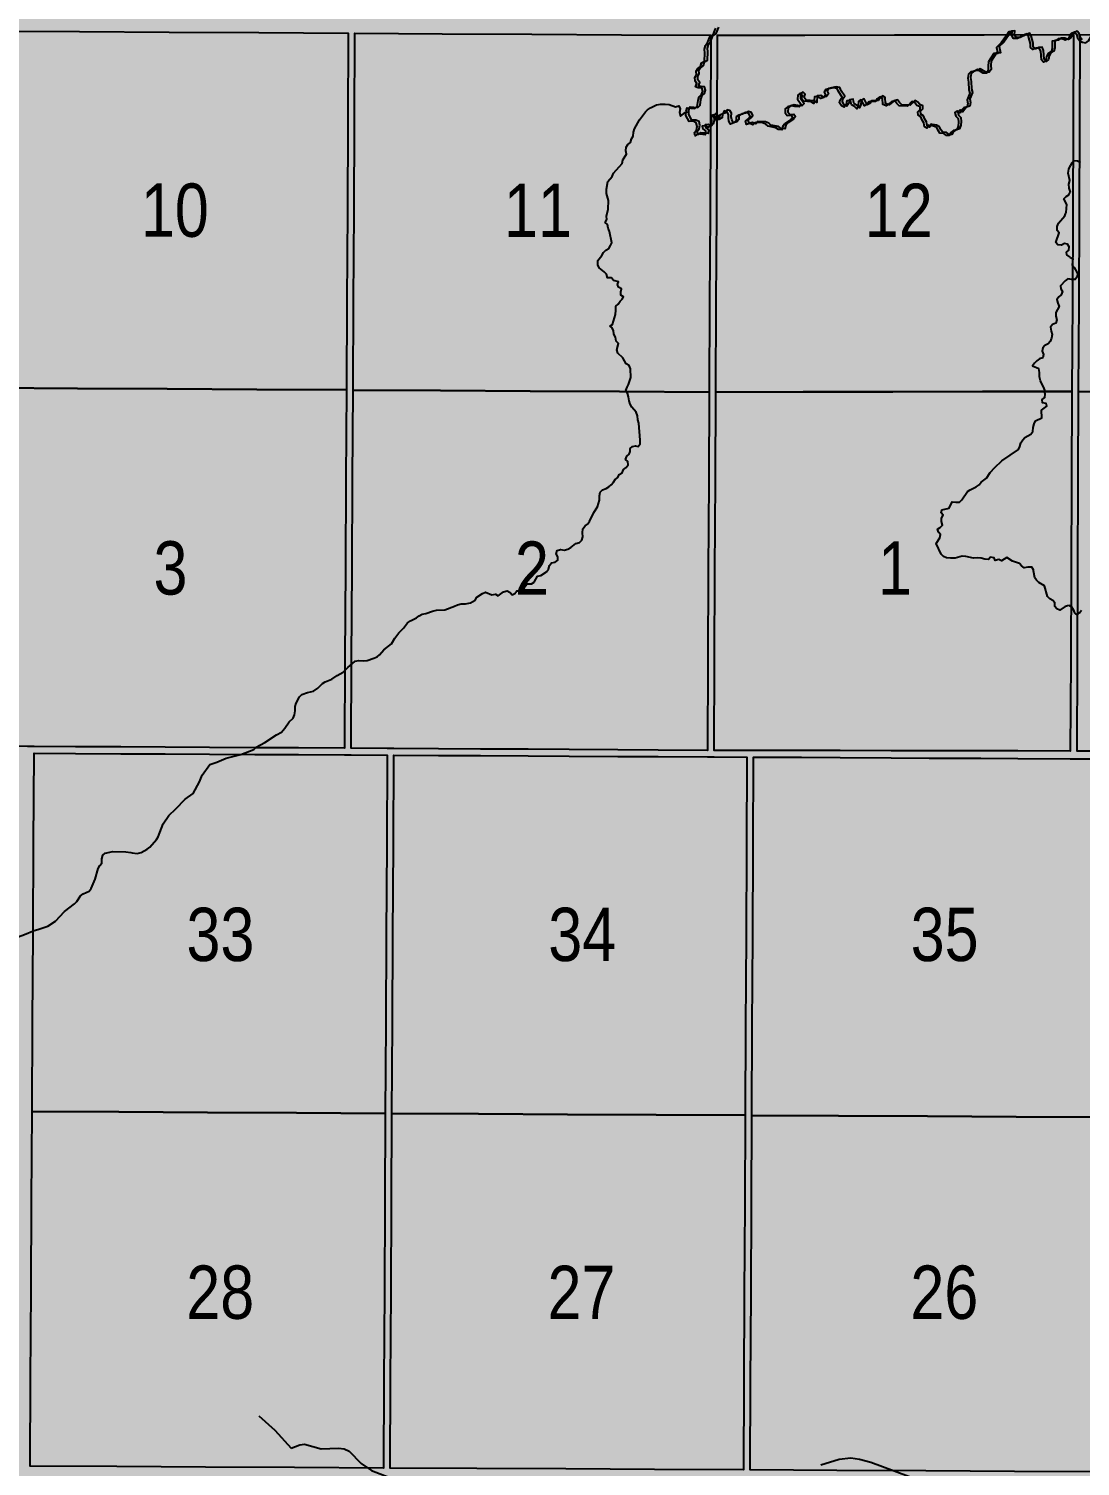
# Model space of a CAD drawing. Extents: x 403018 to 417191, y 6033193 to 6042673.
# Drawn here: x 413872.7 to 414030.5, y 6036837.3 to 6037053 of the extents above; entities that cross this region are included whole.
import ezdxf

# ---------------------------------------------------------------- set-up
doc = ezdxf.new("R2010")
doc.units = 0
doc.header["$LTSCALE"] = 5
doc.linetypes.add('DASHED2', pattern=[9.525, 6.35, -3.175])
for name, color, linetype in [('Quarters', 8, 'Continuous'), ('RoadSeg', 57, 'DASHED2'), ('T-CREEK', 160, 'Continuous'), ('T-WATER', 160, 'Continuous')]:
    doc.layers.add(name, color=color, linetype=linetype)
doc.layers.add('ROUTE-MAP-BACKGROUND-H', color=7, linetype='Continuous', true_color=0xf0ebff)
doc.styles.add('120', font='ARIALN.TTF', dxfattribs={"height": 13})

msp = doc.modelspace()

# ---------------------------------------------------------------- hatches: boundary and pattern name
at = {"layer": 'ROUTE-MAP-BACKGROUND-H'}
h = msp.add_hatch(color=256, dxfattribs=at)
h.dxf.hatch_style = 1
h.paths.add_polyline_path([(412923.423, 6037807.465), (416092.9, 6037807.465), (416092.9, 6035965.758), (412923.423, 6035965.758)])

# ---------------------------------------------------------------- linework, layer by layer
at = {"layer": 'Quarters'}
for points in [[(413920.419, 6037012.21), (413920.348, 6036998.822), (413906.9, 6036998.9), (413893.451, 6036998.978), (413880.003, 6036999.056), (413866.889, 6036999.132), (413866.965, 6037012.52), (413867.041, 6037025.907), (413867.117, 6037039.295), (413867.193, 6037052.683), (413880.301, 6037052.607), (413893.745, 6037052.529), (413907.189, 6037052.451), (413920.632, 6037052.373), (413920.561, 6037038.985), (413920.49, 6037025.598), (413920.419, 6037012.21)], [(413974.877, 6037011.894), (413974.811, 6036998.507), (413961.363, 6036998.585), (413947.914, 6036998.663), (413934.466, 6036998.74), (413921.352, 6036998.816), (413921.423, 6037012.204), (413921.494, 6037025.592), (413921.565, 6037038.979), (413921.636, 6037052.367), (413934.745, 6037052.291), (413948.189, 6037052.213), (413961.632, 6037052.135), (413975.076, 6037052.057), (413975.01, 6037038.67), (413974.943, 6037025.282), (413974.877, 6037011.894)], [(413988.929, 6036998.534), (413975.815, 6036998.509), (413975.881, 6037011.896), (413975.948, 6037025.284), (413976.014, 6037038.672), (413976.08, 6037052.059), (413989.189, 6037052.084), (414002.633, 6037052.11), (414016.077, 6037052.136), (414029.52, 6037052.161), (414029.459, 6037038.774), (414029.398, 6037025.386), (414029.336, 6037011.999), (414029.275, 6036998.611), (414015.826, 6036998.586), (414002.378, 6036998.56), (413988.929, 6036998.534)], [(414043.493, 6036998.56), (414030.279, 6036998.608), (414030.341, 6037011.995), (414030.402, 6037025.383), (414030.463, 6037038.77), (414030.525, 6037052.158), (414043.733, 6037052.11), (414057.277, 6037052.061), (414070.821, 6037052.012), (414084.365, 6037051.963), (414084.308, 6037038.576), (414084.252, 6037025.188), (414084.195, 6037011.8), (414084.138, 6036998.413), (414070.59, 6036998.462), (414057.041, 6036998.511), (414043.493, 6036998.56)], [(413920.134, 6036958.549), (413920.062, 6036945.052), (413913.138, 6036945.092), (413906.609, 6036945.13), (413899.803, 6036945.169), (413893.156, 6036945.207), (413886.467, 6036945.246), (413879.703, 6036945.285), (413873.467, 6036945.321), (413872.462, 6036945.327), (413866.584, 6036945.361), (413866.661, 6036958.859), (413866.737, 6036972.356), (413866.813, 6036985.744), (413866.889, 6036999.132), (413880.003, 6036999.056), (413893.451, 6036998.978), (413906.9, 6036998.9), (413920.348, 6036998.822), (413920.277, 6036985.434), (413920.206, 6036972.047), (413920.134, 6036958.549)], [(413974.611, 6036958.234), (413974.544, 6036944.737), (413967.148, 6036944.78), (413961.091, 6036944.815), (413953.813, 6036944.857), (413947.638, 6036944.893), (413940.478, 6036944.934), (413934.185, 6036944.97), (413927.477, 6036945.009), (413926.473, 6036945.015), (413921.066, 6036945.046), (413921.138, 6036958.544), (413921.21, 6036972.041), (413921.281, 6036985.429), (413921.352, 6036998.816), (413934.466, 6036998.74), (413947.914, 6036998.663), (413961.363, 6036998.585), (413974.811, 6036998.507), (413974.745, 6036985.119), (413974.678, 6036971.731), (413974.611, 6036958.234)], [(413980.484, 6036944.726), (413975.549, 6036944.735), (413975.616, 6036958.234), (413975.683, 6036971.733), (413975.749, 6036985.121), (413975.815, 6036998.509), (413988.929, 6036998.534), (414002.378, 6036998.56), (414015.826, 6036998.586), (414029.275, 6036998.611), (414029.213, 6036985.224), (414029.152, 6036971.836), (414029.09, 6036958.238), (414029.027, 6036944.64), (414021.16, 6036944.654), (414015.574, 6036944.664), (414007.824, 6036944.678), (414002.121, 6036944.688), (413994.489, 6036944.702), (413988.667, 6036944.712), (413981.488, 6036944.725), (413980.484, 6036944.726)], [(414034.495, 6036944.62), (414030.032, 6036944.637), (414030.094, 6036958.235), (414030.156, 6036971.833), (414030.218, 6036985.22), (414030.279, 6036998.608), (414043.493, 6036998.56), (414057.041, 6036998.511), (414070.59, 6036998.462), (414084.138, 6036998.413), (414084.082, 6036985.025), (414084.025, 6036971.637), (414083.968, 6036958.039), (414083.91, 6036944.441), (414075.171, 6036944.473), (414070.357, 6036944.49), (414061.836, 6036944.521), (414056.804, 6036944.539), (414048.5, 6036944.57), (414043.25, 6036944.589), (414035.5, 6036944.617), (414034.495, 6036944.62)], [(413886.165, 6036890.468), (413873.16, 6036890.538), (413873.235, 6036903.925), (413873.31, 6036917.313), (413873.385, 6036930.81), (413873.461, 6036944.308), (413879.697, 6036944.274), (413886.462, 6036944.238), (413893.15, 6036944.202), (413899.797, 6036944.167), (413906.604, 6036944.13), (413913.132, 6036944.095), (413920.057, 6036944.058), (413921.061, 6036944.053), (413926.468, 6036944.024), (413926.397, 6036930.527), (413926.326, 6036917.029), (413926.256, 6036903.642), (413926.186, 6036890.255), (413912.845, 6036890.326), (413899.505, 6036890.397), (413886.165, 6036890.468)], [(413980.281, 6036903.353), (413980.216, 6036889.966), (413966.876, 6036890.037), (413953.536, 6036890.109), (413940.195, 6036890.18), (413927.19, 6036890.249), (413927.26, 6036903.637), (413927.33, 6036917.024), (413927.401, 6036930.521), (413927.472, 6036944.018), (413934.18, 6036943.982), (413940.473, 6036943.949), (413947.633, 6036943.91), (413953.808, 6036943.877), (413961.086, 6036943.838), (413967.144, 6036943.806), (413974.539, 6036943.766), (413975.544, 6036943.761), (413980.479, 6036943.734), (413980.413, 6036930.237), (413980.347, 6036916.74), (413980.281, 6036903.353)], [(414034.307, 6036903.064), (414034.246, 6036889.677), (414020.906, 6036889.749), (414007.566, 6036889.82), (413994.226, 6036889.891), (413981.22, 6036889.961), (413981.286, 6036903.348), (413981.351, 6036916.735), (413981.417, 6036930.232), (413981.483, 6036943.729), (413988.662, 6036943.691), (413994.484, 6036943.659), (414002.115, 6036943.619), (414007.819, 6036943.588), (414015.569, 6036943.546), (414021.155, 6036943.517), (414029.022, 6036943.474), (414030.026, 6036943.469), (414034.49, 6036943.445), (414034.429, 6036929.948), (414034.368, 6036916.451), (414034.307, 6036903.064)], [(413885.871, 6036837.253), (413872.861, 6036837.323), (413872.934, 6036850.375), (413873.009, 6036863.763), (413873.085, 6036877.15), (413873.16, 6036890.538), (413886.165, 6036890.468), (413899.505, 6036890.397), (413912.845, 6036890.326), (413926.186, 6036890.255), (413926.115, 6036876.867), (413926.045, 6036863.48), (413925.975, 6036850.092), (413925.906, 6036837.04), (413912.561, 6036837.111), (413899.216, 6036837.182), (413885.871, 6036837.253)], [(413980.02, 6036849.804), (413979.956, 6036836.752), (413966.611, 6036836.823), (413953.266, 6036836.894), (413939.921, 6036836.966), (413926.911, 6036837.035), (413926.979, 6036850.087), (413927.049, 6036863.475), (413927.12, 6036876.862), (413927.19, 6036890.249), (413940.195, 6036890.18), (413953.536, 6036890.109), (413966.876, 6036890.037), (413980.216, 6036889.966), (413980.151, 6036876.579), (413980.085, 6036863.192), (413980.02, 6036849.804)], [(414034.065, 6036849.516), (414034.005, 6036836.464), (414020.66, 6036836.535), (414007.315, 6036836.607), (413993.97, 6036836.678), (413980.96, 6036836.747), (413981.024, 6036849.799), (413981.089, 6036863.186), (413981.155, 6036876.574), (413981.22, 6036889.961), (413994.226, 6036889.891), (414007.566, 6036889.82), (414020.906, 6036889.749), (414034.246, 6036889.677), (414034.186, 6036876.29), (414034.125, 6036862.903), (414034.065, 6036849.516)]]:
    msp.add_lwpolyline(points, close=True, dxfattribs=at)
at = {"layer": 'RoadSeg', "flags": 128}
msp.add_lwpolyline([(413907.19, 6036844.87), (413909.621, 6036842.705), (413912.052, 6036840.008), (413913.35, 6036840.541), (413914.05, 6036840.641), (413916.581, 6036839.908), (413919.178, 6036840.041), (413920.01, 6036839.908), (413920.743, 6036839.575), (413922.574, 6036837.71), (413924.139, 6036836.678), (413933.23, 6036833.181), (413935.162, 6036831.949), (413936.893, 6036831.183), (413939.158, 6036830.617), (413943.187, 6036830.584), (413949.514, 6036830.184), (413952.778, 6036829.785), (413955.741, 6036828.386), (413958.006, 6036827.82), (413961.202, 6036825.622), (413964.732, 6036824.757), (413966.231, 6036824.69), (413967.296, 6036825.123), (413969.328, 6036826.355), (413970.493, 6036826.588), (413975.921, 6036826.288), (413978.618, 6036826.421), (413980.417, 6036827.187), (413983.68, 6036829.185), (413985.911, 6036831.916), (413988.475, 6036835.612), (413989.84, 6036836.744), (413990.906, 6036837.277), (413994.336, 6036838.376), (413996.068, 6036838.543), (413997.4, 6036838.376), (413999.064, 6036837.91), (414006.49, 6036835.146), (414010.786, 6036834.414), (414012.251, 6036833.947), (414013.55, 6036832.648), (414014.649, 6036830.384), (414015.914, 6036828.519), (414016.947, 6036827.654), (414020.11, 6036825.822), (414021.709, 6036825.089), (414022.474, 6036824.923), (414023.906, 6036824.856), (414032.997, 6036825.489), (414035.328, 6036825.056), (414037.426, 6036824.157), (414038.791, 6036824.09), (414040.09, 6036824.49), (414043.254, 6036825.922), (414044.652, 6036826.089), (414046.517, 6036825.655), (414049.281, 6036824.323), (414050.746, 6036823.891), (414053.11, 6036823.924), (414056.007, 6036824.59), (414058.705, 6036824.989), (414060.803, 6036825.556), (414062.501, 6036826.621), (414064.965, 6036828.619), (414067.696, 6036830.084), (414069.66, 6036830.584), (414072.691, 6036830.684), (414075.821, 6036830.351), (414078.851, 6036829.518), (414080.383, 6036829.352), (414082.414, 6036829.319), (414085.411, 6036829.651), (414086.91, 6036829.618), (414092.538, 6036828.552), (414093.67, 6036828.053), (414094.869, 6036827.254), (414095.734, 6036826.954), (414098.498, 6036826.987), (414101.629, 6036826.288), (414102.361, 6036825.922), (414102.961, 6036825.389), (414104.992, 6036822.658), (414106.091, 6036821.526), (414107.423, 6036820.694), (414110.353, 6036819.562), (414111.385, 6036819.295), (414113.583, 6036819.062), (414133.497, 6036818.263), (414137.526, 6036817.897), (414138.691, 6036817.564), (414139.79, 6036817.031), (414141.755, 6036815.732), (414144.419, 6036813.501), (414145.917, 6036812.735), (414156.707, 6036810.604), (414158.105, 6036810.471), (414156.307, 6036808.206), (414154.542, 6036806.508), (414151.712, 6036804.31), (414150.18, 6036802.745), (414150.313, 6036801.913), (414151.179, 6036800.78), (414151.512, 6036800.647), (414155.075, 6036797.317), (414151.512, 6036800.647), (414151.179, 6036800.78), (414150.313, 6036801.913), (414150.18, 6036802.745), (414151.712, 6036804.31), (414154.542, 6036806.508), (414156.307, 6036808.206), (414158.105, 6036810.471), (414159.77, 6036811.769), (414162.9, 6036815.066), (414164.133, 6036815.932), (414165.032, 6036816.365), (414165.997, 6036816.598), (414167.929, 6036816.731), (414174.989, 6036816.498), (414178.718, 6036816.032), (414200.663, 6036812.536), (414202.461, 6036812.136), (414204.192, 6036811.536), (414206.79, 6036810.271), (414207.656, 6036810.005), (414208.788, 6036809.905), (414209.52, 6036809.838), (414213.949, 6036810.304), (414215.947, 6036810.138), (414238.591, 6036806.441), (414240.589, 6036805.542), (414244.552, 6036802.978), (414248.948, 6036800.98), (414251.745, 6036799.448), (414257.04, 6036796.318), (414259.637, 6036795.186), (414261.302, 6036794.82), (414264.699, 6036794.72), (414270.46, 6036795.119), (414272.524, 6036794.953), (414275.355, 6036794.42), (414282.814, 6036792.489), (414284.779, 6036792.189), (414286.81, 6036792.189), (414291.006, 6036792.755), (414294.003, 6036793.155), (414299.497, 6036793.421), (414301.961, 6036793.355), (414304.892, 6036792.922), (414308.788, 6036791.989), (414318.711, 6036789.125), (414323.906, 6036781.566), (414324.339, 6036780.534), (414325.538, 6036770.544), (414324.339, 6036780.534), (414323.906, 6036781.566), (414318.711, 6036789.125), (414308.788, 6036791.989), (414304.892, 6036792.922), (414301.961, 6036793.355), (414299.497, 6036793.421), (414294.003, 6036793.155), (414291.006, 6036792.755), (414289.94, 6036794.853), (414289.44, 6036796.218), (414289.107, 6036798.949), (414288.775, 6036799.848), (414285.744, 6036802.246), (414284.712, 6036803.444), (414284.479, 6036804.111), (414284.479, 6036804.843), (414285.411, 6036808.806), (414287.443, 6036816.465), (414287.542, 6036817.73), (414286.643, 6036821.06), (414286.344, 6036822.825), (414284.279, 6036843.837), (414283.813, 6036846.768), (414283.546, 6036847.3), (414283.014, 6036847.667), (414281.782, 6036847.9), (414274.922, 6036848.066), (414268.195, 6036847.933), (414265.831, 6036848.033), (414264.998, 6036848.2), (414264.332, 6036848.566), (414262.8, 6036848.832), (414260.136, 6036848.599), (414254.942, 6036848.499), (414234.262, 6036848.832), (414213.35, 6036848.899), (414234.262, 6036848.832), (414254.942, 6036848.499), (414260.136, 6036848.599), (414262.8, 6036848.832), (414264.332, 6036848.566), (414264.998, 6036848.2), (414265.831, 6036848.033), (414268.195, 6036847.933), (414274.922, 6036848.066), (414281.782, 6036847.9), (414283.014, 6036847.667), (414283.546, 6036847.3), (414283.813, 6036846.768), (414284.279, 6036843.837), (414286.344, 6036822.825), (414286.643, 6036821.06), (414287.542, 6036817.73), (414287.443, 6036816.465), (414285.411, 6036808.806), (414284.479, 6036804.843), (414284.479, 6036804.111), (414284.712, 6036803.444), (414285.744, 6036802.246), (414288.775, 6036799.848), (414289.107, 6036798.949), (414289.44, 6036796.218), (414289.94, 6036794.853), (414291.006, 6036792.755), (414286.81, 6036792.189), (414284.779, 6036792.189), (414282.814, 6036792.489), (414275.355, 6036794.42), (414272.524, 6036794.953), (414270.46, 6036795.119), (414264.699, 6036794.72), (414261.302, 6036794.82), (414259.637, 6036795.186), (414257.04, 6036796.318), (414251.745, 6036799.448), (414248.948, 6036800.98), (414244.552, 6036802.978), (414240.589, 6036805.542), (414238.591, 6036806.441), (414215.947, 6036810.138), (414213.949, 6036810.304), (414209.52, 6036809.838), (414208.788, 6036809.905), (414208.688, 6036809.039), (414208.788, 6036809.905), (414207.656, 6036810.005), (414206.79, 6036810.271), (414204.192, 6036811.536), (414202.461, 6036812.136), (414200.663, 6036812.536), (414178.718, 6036816.032), (414174.989, 6036816.498), (414167.929, 6036816.731), (414165.997, 6036816.598), (414165.032, 6036816.365), (414164.133, 6036815.932), (414162.9, 6036815.066), (414159.77, 6036811.769), (414158.105, 6036810.471), (414156.707, 6036810.604), (414145.917, 6036812.735), (414144.419, 6036813.501), (414141.755, 6036815.732), (414139.79, 6036817.031), (414138.691, 6036817.564), (414137.526, 6036817.897), (414133.497, 6036818.263), (414113.583, 6036819.062), (414111.385, 6036819.295), (414110.353, 6036819.562), (414109.72, 6036824.223), (414108.488, 6036831.283), (414108.422, 6036833.514), (414109.154, 6036840.807), (414110.02, 6036843.937), (414110.353, 6036846.568), (414110.286, 6036848.366), (414109.92, 6036849.531), (414108.721, 6036850.93), (414107.156, 6036851.929), (414105.225, 6036852.496), (414100.33, 6036853.228), (414098.598, 6036853.894), (414097.732, 6036854.76), (414094.369, 6036860.088), (414089.507, 6036867.114), (414089.274, 6036867.78), (414089.208, 6036868.513), (414089.507, 6036869.345), (414095.868, 6036882.832), (414097.133, 6036882.132), (414098.299, 6036880.833), (414103.993, 6036873.574), (414098.299, 6036880.833), (414097.133, 6036882.132), (414095.868, 6036882.832), (414098.598, 6036888.559), (414099.264, 6036889.558), (414099.864, 6036890.091), (414103.094, 6036892.156), (414103.693, 6036893.221), (414104.359, 6036896.984), (414105.325, 6036904.743), (414107.29, 6036917.73), (414108.721, 6036928.719), (414108.788, 6036929.285), (414109.354, 6036933.714), (414110.453, 6036949.398), (414110.653, 6036957.224), (414110.486, 6036958.855), (414110.12, 6036959.954), (414108.821, 6036962.085), (414108.555, 6036962.851), (414108.255, 6036965.549), (414108.555, 6036970.777), (414109.054, 6036992.122), (414108.888, 6037004.077), (414108.888, 6037040.274), (414109.088, 6037066.015), (414109.221, 6037067.28), (414109.854, 6037069.878), (414109.787, 6037071.143), (414110.187, 6037071.31), (414110.719, 6037072.409), (414112.917, 6037074.739), (414116.514, 6037076.671), (414117.246, 6037076.671), (414117.612, 6037076.405)], dxfattribs=at)
at = {"layer": 'T-CREEK'}
for points in [[(414030.789, 6037051.362), (414030.513, 6037051.791), (414030.352, 6037052.305), (414030.063, 6037052.69), (414029.636, 6037052.487), (414029.115, 6037051.647), (414028.68, 6037051.412), (414028.2, 6037051.625), (414027.614, 6037051.604), (414027.221, 6037051.322), (414026.703, 6037051.275), (414026.717, 6037050.189), (414026.546, 6037049.661), (414026.101, 6037049.431), (414025.856, 6037048.985), (414025.771, 6037048.403), (414025.409, 6037048.122), (414025.089, 6037048.488), (414024.992, 6037049.765), (414024.777, 6037050.256), (414024.298, 6037050.227), (414023.834, 6037050.038), (414023.436, 6037050.326), (414023.441, 6037050.889), (414023.147, 6037051.966), (414022.896, 6037052.384), (414022.435, 6037052.177), (414021.516, 6037051.709), (414020.888, 6037051.706), (414020.637, 6037052.132), (414020.69, 6037052.709), (414020.216, 6037052.689), (414019.052, 6037051.014), (414018.347, 6037050.351), (414018.561, 6037049.436), (414017.953, 6037049.431), (414017.134, 6037048.178), (414017.087, 6037047.544), (414017.12, 6037046.906), (414016.857, 6037046.506), (414016.343, 6037046.505), (414015.511, 6037047.034), (414015.073, 6037046.771), (414014.524, 6037046.666), (414014.166, 6037046.32), (414014.051, 6037045.738), (414014.145, 6037045.128), (414014.209, 6037044.001), (414014.33, 6037043.482), (414013.934, 6037042.503), (414014.045, 6037041.94), (414013.948, 6037041.424), (414013.448, 6037041.273), (414013.117, 6037040.927), (414012.884, 6037040.563), (414012.469, 6037040.842), (414012.12, 6037040.575), (414012.249, 6037040.058), (414012.605, 6037039.711), (414012.66, 6037039.133), (414012.575, 6037038.539), (414012.414, 6037038.017), (414011.891, 6037037.872), (414011.494, 6037037.588), (414011.25, 6037037.146), (414010.857, 6037037.165), (414010.456, 6037037.446), (414009.866, 6037037.485), (414009.584, 6037037.874), (414009.389, 6037038.326), (414008.915, 6037038.541), (414008.355, 6037038.658), (414008.308, 6037038.615), (414008.103, 6037038.699), (414007.887, 6037038.244), (414007.523, 6037038.462), (414007.428, 6037039.038), (414007.171, 6037039.444), (414006.996, 6037039.958), (414006.574, 6037040.201), (414006.553, 6037040.685), (414006.885, 6037041.032), (414006.904, 6037041.451), (414006.418, 6037041.656), (414006.113, 6037042.031), (414005.67, 6037042.247), (414004.987, 6037041.573), (414003.735, 6037041.627), (414003.39, 6037041.961), (414003.107, 6037042.366), (414002.595, 6037042.206), (414001.818, 6037041.622), (414001.294, 6037041.793), (414001.252, 6037042.693), (414000.824, 6037042.951), (414000.448, 6037042.658), (414000.174, 6037042.237), (413999.196, 6037042.2), (413998.911, 6037041.815), (413998.523, 6037041.618), (413998.053, 6037042.532), (413997.646, 6037042.263), (413997.575, 6037041.663), (413997.385, 6037041.18), (413997.023, 6037041.508), (413996.592, 6037041.751), (413996.469, 6037042.177), (413996.441, 6037042.481), (413995.881, 6037042.358), (413995.788, 6037041.788), (413995.484, 6037041.397), (413995.074, 6037041.61), (413994.807, 6037042.04), (413994.896, 6037042.504), (413995.174, 6037042.891), (413994.64, 6037043.737), (413994.445, 6037044.231), (413993.863, 6037044.316), (413992.719, 6037044.086), (413992.512, 6037043.671), (413992.714, 6037043.243), (413992.423, 6037042.84), (413991.967, 6037042.738), (413991.562, 6037043.005), (413991.042, 6037042.962), (413990.96, 6037041.955), (413990.561, 6037042.213), (413989.387, 6037042.323), (413989.076, 6037042.689), (413989.233, 6037043.189), (413988.907, 6037043.537), (413988.525, 6037043.242), (413988.514, 6037042.626), (413989.055, 6037041.796), (413988.742, 6037041.451), (413988.098, 6037041.494), (413987.561, 6037041.625), (413987.045, 6037041.474), (413986.652, 6037041.174), (413986.643, 6037040.559), (413986.927, 6037040.169), (413987.525, 6037040.235), (413987.752, 6037039.853), (413987.445, 6037039.456), (413986.603, 6037038.914), (413986.298, 6037038.549), (413986.144, 6037038.019), (413985.622, 6037038.056), (413985.222, 6037038.34), (413984.089, 6037038.56), (413983.742, 6037038.879), (413983.258, 6037039.067), (413982.123, 6037039.135), (413981.806, 6037038.776), (413981.335, 6037038.955), (413980.837, 6037038.846), (413980.681, 6037039.324), (413981.048, 6037039.641), (413981.362, 6037040.022), (413981.179, 6037040.48), (413980.702, 6037040.609), (413980.253, 6037040.38), (413979.697, 6037040.249), (413979.285, 6037039.972), (413979.276, 6037039.418), (413978.948, 6037039.069), (413978.46, 6037038.9), (413978.188, 6037039.336), (413978.131, 6037039.818), (413978.144, 6037040.338), (413977.895, 6037040.756), (413977.501, 6037040.886), (413977.282, 6037040.425), (413976.814, 6037040.226), (413976.739, 6037039.65), (413976.297, 6037039.421), (413976.174, 6037039.995), (413975.793, 6037040.292), (413975.526, 6037039.866), (413975.573, 6037039.263), (413975.416, 6037038.751), (413975.094, 6037038.4), (413974.666, 6037038.636), (413974.197, 6037038.591), (413974.302, 6037038.175), (413974.693, 6037037.869), (413974.654, 6037037.299), (413973.541, 6037037.423), (413973.139, 6037037.156), (413973.031, 6037037.608), (413973.332, 6037037.989), (413973.409, 6037038.539), (413973.292, 6037039.107), (413972.828, 6037039.315), (413972.206, 6037039.306), (413971.744, 6037040.183), (413971.757, 6037040.559)], [(413971.757, 6037040.559), (413971.767, 6037040.832), (413971.944, 6037041.328), (413973.097, 6037041.224), (413973.458, 6037041.539), (413973.571, 6037042.419), (413973.75, 6037042.994), (413974.106, 6037043.311), (413974.263, 6037043.834), (413974.132, 6037044.316), (413973.592, 6037044.355), (413973.192, 6037044.486), (413973.407, 6037044.973), (413973.126, 6037045.365), (413973.084, 6037045.867), (413973.327, 6037046.297), (413973.268, 6037046.83), (413973.544, 6037047.248), (413973.955, 6037047.521), (413974.112, 6037048.064), (413974.536, 6037048.307), (413974.608, 6037049.541), (413974.537, 6037050.138), (413974.688, 6037050.688), (413974.986, 6037051.105), (413975.402, 6037052.086), (413975.862, 6037052.293), (413976.247, 6037053.286)], [(413959.897, 6037008.407), (413960.282, 6037008.645), (413960.464, 6037009.144), (413960.758, 6037010.159), (413960.821, 6037010.785), (413960.78, 6037011.417), (413961.158, 6037011.706), (413961.427, 6037012.131), (413961.771, 6037012.456), (413961.97, 6037012.814), (413961.534, 6037013.044), (413961.555, 6037013.566), (413961.638, 6037014.008), (413961.174, 6037014.226), (413961.033, 6037014.662), (413961.195, 6037015.06), (413960.426, 6037015.267), (413960.141, 6037015.655), (413959.553, 6037015.664), (413959.408, 6037016.204), (413959.069, 6037016.563), (413958.304, 6037017.164), (413958.085, 6037017.61), (413958.088, 6037018.246), (413958.719, 6037019.01), (413958.955, 6037019.469), (413959.308, 6037019.789), (413959.74, 6037020.066), (413960.004, 6037020.481), (413960.187, 6037020.92), (413959.844, 6037022.624), (413959.649, 6037023.11), (413959.536, 6037023.664), (413959.172, 6037023.971), (413959.433, 6037024.39), (413959.406, 6037024.884), (413959.631, 6037025.937), (413959.685, 6037027.236), (413959.387, 6037028.3), (413959.404, 6037028.947), (413959.614, 6037030.106), (413960.247, 6037030.863), (413960.432, 6037031.348), (413961.747, 6037032.801), (413961.846, 6037033.371), (413962.383, 6037034.187), (413962.28, 6037034.723), (413962.343, 6037035.255), (413962.612, 6037035.672), (413963.016, 6037035.951), (413963.159, 6037036.485), (413963.383, 6037036.93), (413963.47, 6037037.504), (413963.619, 6037038.027), (413964.357, 6037039.367), (413965.244, 6037040.541), (413965.573, 6037040.884), (413965.977, 6037041.163), (413966.894, 6037041.636), (413967.496, 6037041.718), (413968.181, 6037041.717), (413968.795, 6037041.666), (413969.756, 6037041.305), (413970.23, 6037041.484), (413970.451, 6037041.034), (413970.375, 6037040.448), (413970.496, 6037039.894), (413971.196, 6037040.451), (413971.757, 6037040.559)], [(413938.987, 6036966.867), (413939.689, 6036967.273), (413939.916, 6036967.742), (413940.77, 6036968.287), (413941.222, 6036968.47), (413942.169, 6036968.056), (413942.735, 6036968.183), (413943.145, 6036967.921), (413943.936, 6036968.507), (413944.472, 6036968.662), (413944.919, 6036968.443), (413945.216, 6036968.071), (413945.653, 6036968.276), (413945.923, 6036968.684), (413946.545, 6036968.696), (413947.009, 6036968.904), (413947.198, 6036969.395), (413947.508, 6036969.742), (413948.142, 6036969.731), (413948.55, 6036969.994), (413949.02, 6036970.857), (413949.55, 6036970.996), (413950.394, 6036971.55), (413950.699, 6036971.948), (413950.856, 6036972.473), (413951.13, 6036972.894), (413951.7, 6036972.987), (413952.096, 6036973.257), (413952.113, 6036973.79), (413951.856, 6036974.228), (413952.003, 6036974.72), (413952.487, 6036974.857), (413953.034, 6036974.78), (413953.582, 6036974.913), (413954.045, 6036975.164), (413954.801, 6036975.764), (413955.339, 6036975.925), (413955.674, 6036976.275), (413955.839, 6036976.796), (413955.786, 6036977.402), (413955.855, 6036978.003), (413956.169, 6036978.407), (413956.555, 6036978.688), (413956.842, 6036979.059), (413957.486, 6036980.457), (413958.031, 6036981.296), (413958.367, 6036982.297), (413958.354, 6036982.92), (413958.442, 6036983.488), (413958.811, 6036983.819), (413959.323, 6036984.018), (413959.735, 6036984.277), (413960.102, 6036984.597), (413960.424, 6036984.974), (413960.699, 6036985.405), (413961.097, 6036985.686), (413961.322, 6036986.15), (413961.742, 6036986.409), (413961.969, 6036986.89), (413962.361, 6036987.173), (413962.667, 6036987.572), (413962.612, 6036988.062), (413962.253, 6036988.379), (413962.444, 6036988.874), (413962.802, 6036989.197), (413962.925, 6036989.601), (413962.931, 6036990.055), (413963.312, 6036990.358), (413963.754, 6036990.435), (413964.165, 6036990.316), (413964.448, 6036990.718), (413964.455, 6036991.289), (413964.271, 6036993.856), (413964.124, 6036994.356), (413964.033, 6036994.954), (413963.864, 6036995.504), (413963.223, 6036996.241), (413962.97, 6036996.685), (413962.795, 6036997.205), (413962.71, 6036997.803), (413962.555, 6036998.331), (413962.295, 6036998.731), (413962.476, 6036999.218), (413962.719, 6036999.654), (413963.046, 6037000.689), (413963.008, 6037002.002), (413962.785, 6037002.47), (413962.342, 6037002.737), (413961.837, 6037003.629), (413961.116, 6037004.322), (413960.937, 6037004.826), (413961.193, 6037005.815), (413960.847, 6037006.143), (413960.76, 6037006.743), (413960.513, 6037007.177), (413960.456, 6037007.755), (413960.201, 6037008.179), (413959.897, 6037008.407)], [(413914.53, 6036953.429), (413915.407, 6036953.616), (413916.072, 6036954.076), (413916.781, 6036954.775), (413917.181, 6036955.024), (413918.16, 6036955.402), (413918.968, 6036955.97), (413919.847, 6036956.479), (413920.554, 6036957.171), (413921.681, 6036958.101), (413922.219, 6036958.226), (413922.858, 6036958.181), (413923.45, 6036958.216), (413924.476, 6036958.554), (413924.943, 6036958.785), (413925.337, 6036959.068), (413925.974, 6036959.83), (413927.139, 6036960.712), (413927.638, 6036961.551), (413928.221, 6036962.365), (413928.906, 6036963.054), (413929.531, 6036963.868), (413929.953, 6036964.157), (413930.888, 6036964.602), (413931.29, 6036964.907), (413931.726, 6036965.154), (413932.292, 6036965.271), (413933.283, 6036965.643), (413933.855, 6036965.76), (413935.106, 6036965.836), (413936.599, 6036966.377), (413937.051, 6036966.588), (413937.579, 6036966.733), (413938.229, 6036966.742), (413938.987, 6036966.867)], [(413911.759, 6036949.001), (413912.332, 6036949.587), (413912.565, 6036950.073), (413912.642, 6036950.67), (413912.653, 6036951.33), (413912.808, 6036951.843), (413913.285, 6036952.778), (413913.645, 6036953.119), (413914.53, 6036953.429)], [(413909.842, 6036947.044), (413910.611, 6036947.45), (413911.12, 6036948.077), (413911.759, 6036949.001)], [(413887.991, 6036929.402), (413888.188, 6036929.367), (413888.951, 6036929.25), (413889.523, 6036929.41), (413890.441, 6036929.891), (413890.862, 6036930.188), (413891.821, 6036931.338), (413892.094, 6036931.748), (413892.857, 6036933.696), (413893.667, 6036934.946), (413894.748, 6036935.953), (413896.157, 6036937.406), (413897.321, 6036938.284), (413898.318, 6036940.022), (413898.717, 6036941.038), (413899.841, 6036942.599), (413900.907, 6036942.947), (413902.288, 6036943.579), (413904.489, 6036944.113), (413906.447, 6036944.876), (413906.795, 6036945.209), (413908.124, 6036945.937), (413909.842, 6036947.044)], [(413875.534, 6036918.332), (413876.679, 6036919.125), (413878.039, 6036920.537), (413879.55, 6036921.699), (413879.892, 6036922.073), (413880.421, 6036922.906), (413880.805, 6036923.2), (413881.734, 6036923.624), (413882.028, 6036924.019), (413882.648, 6036925.423), (413883.085, 6036927.013), (413883.324, 6036927.445), (413883.638, 6036927.809), (413883.653, 6036928.462), (413883.777, 6036929.013), (413884.141, 6036929.321), (413885.26, 6036929.561), (413887.218, 6036929.519), (413887.991, 6036929.402)], [(413866.982, 6036914.547), (413871.057, 6036916.739), (413872.045, 6036917.096), (413873.475, 6036917.709), (413874.032, 6036917.839), (413875.534, 6036918.332)]]:
    msp.add_lwpolyline(points, dxfattribs=at)
at = {"layer": 'T-WATER', "linetype": 'Continuous', "flags": 128}
for points in [[(413975.368, 6037040.123), (413975.102, 6037039.698), (413975.149, 6037039.094), (413974.993, 6037038.582), (413974.671, 6037038.23), (413974.585, 6037038.277), (413974.243, 6037038.466), (413973.773, 6037038.421), (413973.879, 6037038.004), (413974.27, 6037037.698), (413974.232, 6037037.128), (413973.118, 6037037.251), (413972.716, 6037036.983), (413972.608, 6037037.436), (413972.908, 6037037.817), (413972.984, 6037038.367), (413972.866, 6037038.935), (413972.403, 6037039.143), (413971.781, 6037039.134), (413971.317, 6037040.01), (413971.33, 6037040.387), (413971.34, 6037040.66), (413971.516, 6037041.156), (413972.67, 6037041.053), (413973.03, 6037041.369), (413973.143, 6037042.25), (413973.321, 6037042.825), (413973.677, 6037043.142), (413973.834, 6037043.666), (413973.702, 6037044.148), (413973.162, 6037044.187), (413972.762, 6037044.317), (413972.976, 6037044.805), (413972.695, 6037045.197), (413972.653, 6037045.699), (413972.895, 6037046.129), (413972.836, 6037046.663), (413973.112, 6037047.08), (413973.522, 6037047.354), (413973.679, 6037047.898), (413974.103, 6037048.142), (413974.174, 6037049.376), (413974.102, 6037049.974), (413974.252, 6037050.523), (413974.551, 6037050.941), (413974.636, 6037051.144), (413974.965, 6037051.923), (413975.426, 6037052.13), (413975.724, 6037052.902), (413975.81, 6037053.124)], [(414029.111, 6037052.192), (414029.024, 6037052.051), (414028.706, 6037051.536), (414028.27, 6037051.301), (414027.79, 6037051.514), (414027.204, 6037051.492), (414026.81, 6037051.209), (414026.292, 6037051.162), (414026.307, 6037050.076), (414026.137, 6037049.547), (414025.691, 6037049.316), (414025.447, 6037048.869), (414025.362, 6037048.287), (414025.001, 6037048.006), (414024.68, 6037048.371), (414024.582, 6037049.649), (414024.367, 6037050.14), (414023.887, 6037050.111), (414023.423, 6037049.922), (414023.025, 6037050.209), (414023.029, 6037050.773), (414022.734, 6037051.85), (414022.624, 6037052.033), (414022.483, 6037052.267), (414022.021, 6037052.06), (414021.964, 6037052.031), (414021.102, 6037051.591), (414020.474, 6037051.588), (414020.223, 6037052.013), (414020.224, 6037052.026), (414020.276, 6037052.591), (414019.802, 6037052.57), (414019.423, 6037052.023), (414018.638, 6037050.893), (414017.934, 6037050.229), (414018.148, 6037049.313), (414017.54, 6037049.308), (414016.722, 6037048.054), (414016.676, 6037047.419), (414016.709, 6037046.782), (414016.446, 6037046.381), (414015.932, 6037046.379), (414015.099, 6037046.907), (414014.661, 6037046.644), (414014.112, 6037046.539), (414013.755, 6037046.192), (414013.64, 6037045.609), (414013.734, 6037045), (414013.799, 6037043.872), (414013.92, 6037043.352), (414013.525, 6037042.373), (414013.637, 6037041.81), (414013.54, 6037041.293), (414013.04, 6037041.142), (414012.709, 6037040.795), (414012.476, 6037040.431), (414012.061, 6037040.709), (414011.712, 6037040.443), (414011.842, 6037039.925), (414012.199, 6037039.578), (414012.254, 6037039), (414012.172, 6037038.405), (414012.011, 6037037.883), (414011.487, 6037037.738), (414011.09, 6037037.453), (414010.847, 6037037.01), (414010.453, 6037037.029), (414010.052, 6037037.31), (414009.462, 6037037.348), (414009.179, 6037037.737), (414008.983, 6037038.189), (414008.508, 6037038.404), (414007.948, 6037038.52), (414007.902, 6037038.477), (414007.696, 6037038.561), (414007.48, 6037038.105), (414007.116, 6037038.323), (414007.02, 6037038.9), (414006.762, 6037039.306), (414006.586, 6037039.82), (414006.164, 6037040.061), (414006.142, 6037040.545), (414006.475, 6037040.894), (414006.493, 6037041.314), (414006.007, 6037041.518), (414005.701, 6037041.892), (414005.258, 6037042.109), (414004.575, 6037041.433), (414003.323, 6037041.486), (414002.977, 6037041.82), (414002.693, 6037042.225)], [(414029.111, 6037052.192), (414029.226, 6037052.377), (414029.653, 6037052.581), (414029.943, 6037052.195), (414030.103, 6037051.682), (414030.114, 6037051.666), (414030.38, 6037051.253), (414030.787, 6037050.992), (414031.372, 6037050.911), (414031.753, 6037051.206), (414032.238, 6037052.043), (414032.517, 6037052.524), (414032.853, 6037052.865), (414033.258, 6037052.994)], [(414002.693, 6037042.225), (414002.181, 6037042.065), (414002.172, 6037042.058), (414001.405, 6037041.48), (414000.88, 6037041.65), (414000.837, 6037042.55), (414000.409, 6037042.809), (414000.033, 6037042.515), (413999.759, 6037042.093), (413998.78, 6037042.055), (413998.496, 6037041.669), (413998.108, 6037041.471), (413997.637, 6037042.386), (413997.23, 6037042.116), (413997.16, 6037041.516), (413996.97, 6037041.032), (413996.608, 6037041.36), (413996.176, 6037041.603), (413996.052, 6037042.03), (413996.025, 6037042.333), (413995.465, 6037042.21), (413995.372, 6037041.64), (413995.068, 6037041.248), (413994.658, 6037041.46), (413994.391, 6037041.89), (413994.479, 6037042.354), (413994.757, 6037042.742), (413994.222, 6037043.588), (413994.026, 6037044.083), (413993.444, 6037044.167), (413992.3, 6037043.936), (413992.094, 6037043.52), (413992.295, 6037043.092), (413992.004, 6037042.688), (413991.549, 6037042.586), (413991.143, 6037042.853), (413990.624, 6037042.809), (413990.543, 6037041.801), (413990.143, 6037042.059), (413988.967, 6037042.169), (413988.656, 6037042.535), (413988.812, 6037043.035), (413988.486, 6037043.383), (413988.104, 6037043.087), (413988.094, 6037042.471), (413988.635, 6037041.641), (413988.323, 6037041.295), (413987.679, 6037041.338), (413987.141, 6037041.468), (413986.624, 6037041.317), (413986.232, 6037041.017), (413986.224, 6037040.401), (413986.508, 6037040.011), (413987.105, 6037040.079), (413987.333, 6037039.697), (413987.027, 6037039.299), (413986.185, 6037038.755), (413985.88, 6037038.39), (413985.726, 6037037.86), (413985.204, 6037037.896), (413984.804, 6037038.18), (413983.67, 6037038.399), (413983.323, 6037038.717), (413982.837, 6037038.905), (413981.701, 6037038.972), (413981.386, 6037038.613), (413980.912, 6037038.791), (413980.414, 6037038.681), (413980.258, 6037039.159), (413980.625, 6037039.477), (413980.94, 6037039.859), (413980.756, 6037040.317), (413980.278, 6037040.445), (413979.829, 6037040.216), (413979.273, 6037040.084), (413978.861, 6037039.807), (413978.854, 6037039.253), (413978.524, 6037038.903), (413978.036, 6037038.733), (413977.764, 6037039.169), (413977.706, 6037039.651), (413977.719, 6037040.171), (413977.469, 6037040.59), (413977.077, 6037040.72), (413976.858, 6037040.258), (413976.389, 6037040.059), (413976.314, 6037039.483), (413975.873, 6037039.253), (413975.75, 6037039.827), (413975.597, 6037039.946), (413975.368, 6037040.123)], [(414028.99, 6037018.743), (414028.519, 6037019.084), (414028.446, 6037019.511), (414028.811, 6037019.816), (414028.877, 6037020.298), (414028.616, 6037020.722), (414028.136, 6037020.793), (414027.698, 6037020.527), (414027.166, 6037020.61), (414026.859, 6037020.971), (414027.365, 6037022.382), (414027.072, 6037022.762), (414027.032, 6037023.363), (414027.243, 6037023.846), (414028.197, 6037024.955), (414028.305, 6037025.261), (414028.38, 6037025.475), (414028.524, 6037026.657), (414028.03, 6037027.512), (414028.381, 6037027.855), (414028.814, 6037028.118), (414029.026, 6037028.499), (414029.055, 6037028.553), (414029.026, 6037028.641), (414028.878, 6037029.092), (414028.824, 6037029.696), (414028.943, 6037030.27), (414028.705, 6037031.377), (414028.79, 6037031.955), (414029.04, 6037032.485)], [(414030.553, 6037032.916), (414030.106, 6037033.157), (414030.048, 6037033.164), (414029.553, 6037033.222), (414029.226, 6037032.881), (414029.04, 6037032.485)], [(414028.99, 6037018.715), (414029.386, 6037018.565), (414029.301, 6037017.611), (414029.593, 6037017.221), (414029.987, 6037016.524), (414030.097, 6037016.328), (414030.057, 6037015.83), (414029.984, 6037015.732), (414029.747, 6037015.412), (414029.218, 6037015.409), (414028.978, 6037015.445), (414028.657, 6037015.496), (414028.248, 6037015.199), (414027.57, 6037014.455), (414027.597, 6037014.007), (414027.868, 6037013.576), (414027.668, 6037013.112), (414027.298, 6037012.797), (414027.019, 6037012.378), (414027.143, 6037011.85), (414027.347, 6037011.343), (414026.832, 6037010.46), (414026.867, 6037009.884), (414027.01, 6037009.34), (414026.845, 6037008.85), (414026.348, 6037008.66), (414026.057, 6037008.262), (414026.13, 6037007.652), (414026.312, 6037007.128), (414026.201, 6037006.58), (414026.015, 6037006.074), (414025.676, 6037005.723), (414025.21, 6037005.512), (414024.877, 6037005.167), (414024.778, 6037004.652), (414024.986, 6037004.163), (414024.915, 6037003.659), (414024.408, 6037003.474), (414024.014, 6037003.197), (414023.669, 6037002.862), (414023.37, 6037002.449), (414024.282, 6037002.021)], [(414028.803, 6036966.473), (414028.241, 6036966.347), (414027.453, 6036965.757), (414027.004, 6036965.966), (414026.711, 6036966.345), (414026.718, 6036966.893), (414026.377, 6036967.24), (414025.956, 6036967.491), (414025.623, 6036967.838), (414025.149, 6036969.424), (414024.281, 6036969.906), (414023.939, 6036970.253), (414023.679, 6036970.648), (414023.509, 6036971.672), (414023.486, 6036971.816), (414023.231, 6036972.24), (414022.648, 6036972.224), (414022.081, 6036972.134), (414021.688, 6036972.417), (414021.379, 6036972.786), (414020.362, 6036973.121), (414019.516, 6036973.657), (414018.703, 6036973.167), (414018.282, 6036973.365), (414017.757, 6036973.218), (414017.572, 6036973.654), (414017.056, 6036973.746), (414016.743, 6036973.375), (414016.209, 6036973.418), (414015.662, 6036973.575), (414015.047, 6036973.613), (414014.471, 6036973.555), (414013.352, 6036973.828), (414012.772, 6036973.87), (414011.732, 6036973.568), (414011.054, 6036973.562), (414010.441, 6036973.632), (414009.967, 6036973.825), (414009.626, 6036974.18), (414008.87, 6036975.791), (414009.425, 6036976.609), (414009.529, 6036977.113), (414009.228, 6036977.473), (414009.073, 6036977.914), (414009.489, 6036978.2), (414009.818, 6036978.55), (414009.708, 6036979.097), (414009.686, 6036979.585), (414009.928, 6036980.014), (414009.621, 6036980.397), (414009.753, 6036980.808), (414010.837, 6036981.098), (414011.277, 6036982.026), (414011.845, 6036981.971), (414012.383, 6036981.995), (414012.75, 6036982.312), (414013.592, 6036983.575), (414013.991, 6036983.852), (414014.916, 6036984.299), (414015.318, 6036984.584), (414015.624, 6036984.983), (414016.43, 6036985.593), (414017.012, 6036986.441), (414017.684, 6036987.175), (414018.763, 6036988.18), (414021.243, 6036989.879), (414021.465, 6036990.346), (414021.6, 6036990.904), (414021.879, 6036991.321), (414022.208, 6036991.7), (414023.085, 6036992.175), (414023.402, 6036992.565), (414023.466, 6036993.186), (414023.593, 6036993.73), (414023.809, 6036994.194), (414024.763, 6036994.621), (414024.72, 6036995.814), (414025.501, 6036996.384), (414025.376, 6036996.787), (414024.829, 6036996.914), (414024.78, 6036997.392), (414025.189, 6036997.673), (414025.235, 6036998.193), (414025.217, 6036998.465), (414025.193, 6036998.803), (414025.01, 6036999.29), (414024.753, 6036999.727), (414024.554, 6037000.204), (414024.413, 6037000.772), (414024.397, 6037001.434), (414024.282, 6037002.021)], [(414028.802, 6036966.528), (414029.191, 6036966.285), (414029.468, 6036965.866), (414029.646, 6036965.373), (414029.803, 6036965.247), (414030.024, 6036965.071), (414030.395, 6036965.382), (414030.694, 6036965.759)]]:
    msp.add_lwpolyline(points, dxfattribs=at)

# ---------------------------------------------------------------- texts
at = {"layer": 'RoadSeg', "style": '120'}
for s, height, p in [('10', 8.0041, (413889.494, 6037021.806)), ('12', 8.0041, (413998.177, 6037021.771)), ('11', 8.0041, (413943.997, 6037021.787)), ('3', 8.004, (413891.389, 6036968.114)), ('2', 8.004, (413945.653, 6036968.079)), ('1', 8.004, (414000.157, 6036968.095)), ('33', 8.0041, (413896.338, 6036913.117)), ('34', 8.0041, (413950.656, 6036913.117)), ('35', 8.0041, (414005.058, 6036913.117)), ('28', 8.0041, (413896.308, 6036859.425)), ('27', 8.0041, (413950.538, 6036859.39)), ('26', 8.0041, (414005.012, 6036859.416))]:
    msp.add_text(s, height=height, dxfattribs=at).set_placement(p)

doc.saveas('drawing.dxf')
